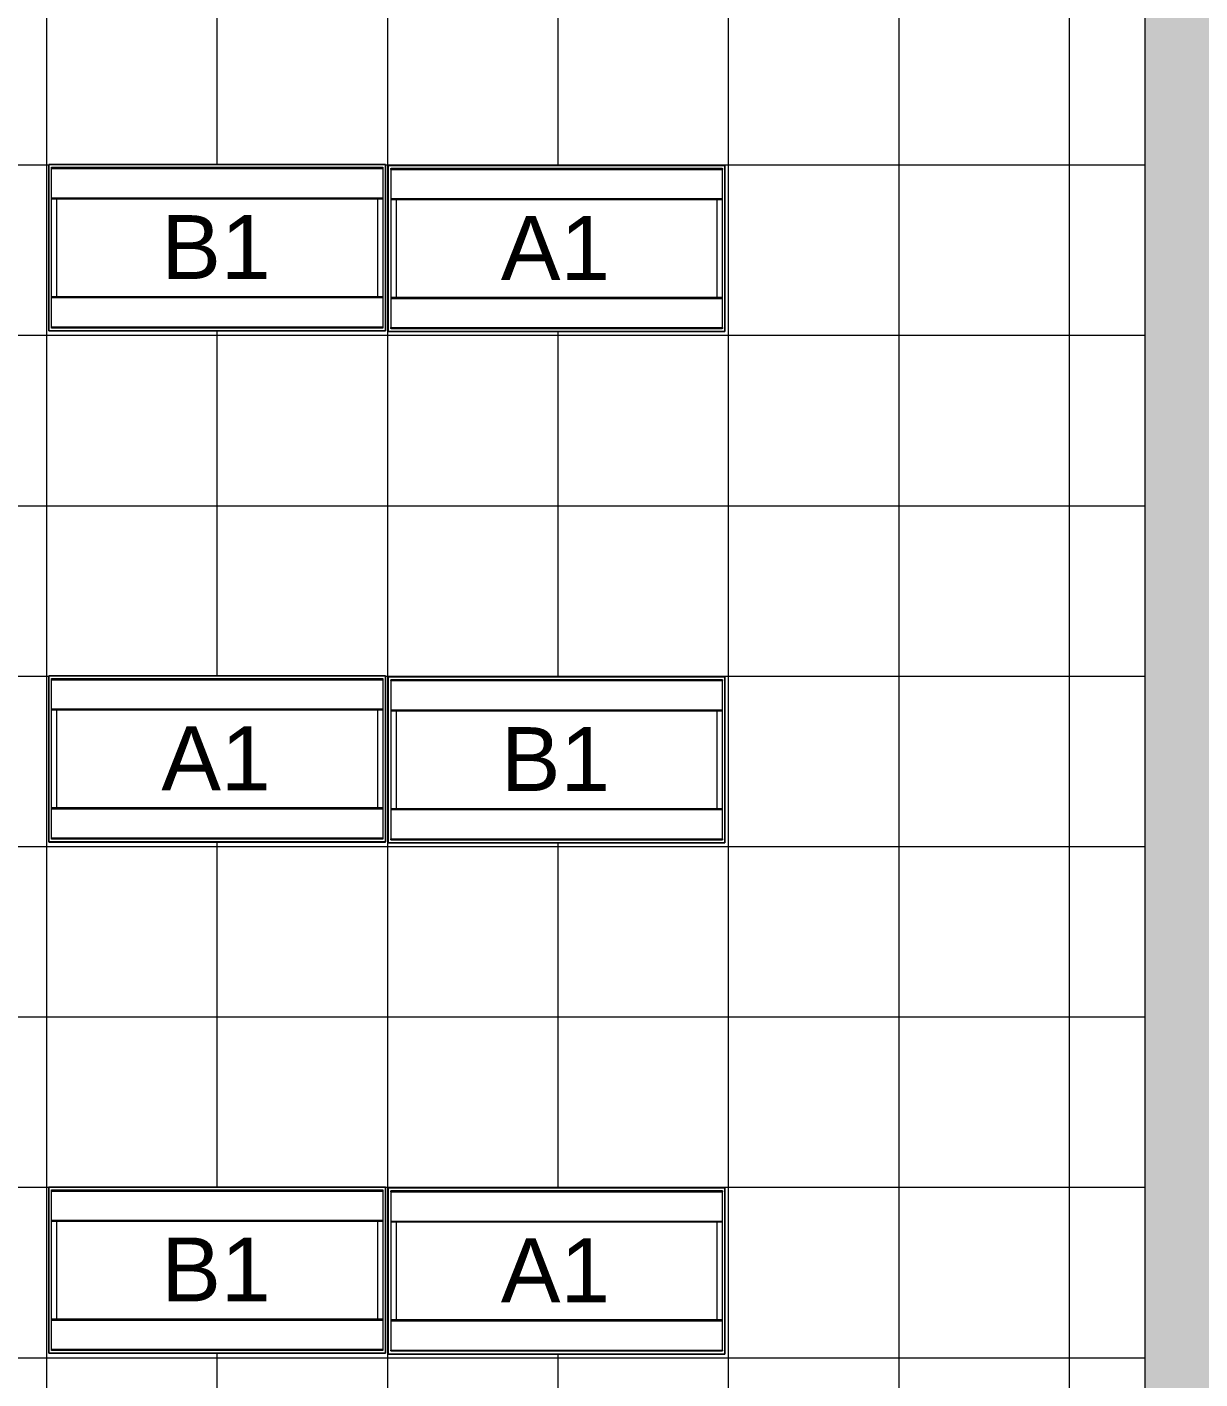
# Model space of a CAD drawing. Header units: inches. Extents: x 385 to 2249, y -1784 to -36.
# Drawn here: x 1055.3 to 1220.5, y -1365.3 to -1174.9 of the extents above; entities that cross this region are included whole.
import ezdxf

# ---------------------------------------------------------------- set-up
doc = ezdxf.new("R2010")
doc.units = ezdxf.units.IN
doc.header["$MEASUREMENT"] = 0
for name, color, linetype, lineweight in [('A-CLNG', 13, 'Continuous', 13), ('A-CLNG-PATT', 13, 'Continuous', 13), ('A-WALL', 113, 'Continuous', 13), ('A-WALL-PATT', 111, 'Continuous', 13), ('E-LITE-EQPM', 33, 'Continuous', 13), ('E-LITE-EQPM-IDEN', 33, 'Continuous', 9)]:
    doc.layers.add(name, color=color, linetype=linetype, lineweight=lineweight)
doc.styles.add('Arial', font='arial.ttf', dxfattribs={"height": 9})

# ---------------------------------------------------------------- blocks, each defined once
blk = doc.blocks.new('L-Recessed-Axis-Duo - 2 x 4 - B-5909260-Level 5 REFLECTED CEILING')
at = {"layer": 'E-LITE-EQPM', "lineweight": 9}
for p, q in [((-23.7, 11.7), (-23.7, -11.7)), ((23.7, 11.7), (-23.7, 11.7)), ((23.7, -11.7), (23.7, 11.7)), ((-23.37, 11.26), (-23.37, 11.27)), ((-23.37, 11.14), (-23.37, 11.26)), ((-23.37, 11.14), (23.38, 11.14)), ((23.32, 11.32), (-23.32, 11.32)), ((-23.32, 11.32), (-23.32, -11.32)), ((23.32, -11.32), (23.32, 11.32)), ((23.38, 11.27), (23.38, 11.26)), ((23.38, 11.26), (23.38, 11.14)), ((-23.32, 7.03), (23.32, 7.03)), ((-23.32, 7.02), (23.32, 7.02)), ((-23.32, 6.85), (23.32, 6.85)), ((-22.57, 6.86), (-22.57, -6.86)), ((22.57, -6.86), (22.57, 6.86)), ((23.32, -6.85), (-23.32, -6.85)), ((-23.32, -7.02), (23.32, -7.02)), ((-23.32, -7.03), (23.32, -7.03)), ((-23.37, -11.26), (-23.37, -11.14)), ((-23.37, -11.14), (23.38, -11.14)), ((-23.37, -11.27), (-23.37, -11.26)), ((-23.32, -11.32), (23.32, -11.32)), ((23.38, -11.14), (23.38, -11.26)), ((23.38, -11.26), (23.38, -11.27)), ((-23.7, -11.7), (23.7, -11.7))]:
    blk.add_line(p, q, dxfattribs=at)
for points, knots in [([(-23.64, 11.64), (-23.65, 11.65), (-23.65, 11.65), (-23.66, 11.66), (-23.67, 11.67), (-23.68, 11.68), (-23.68, 11.68), (-23.69, 11.69), (-23.69, 11.69), (-23.7, 11.7), (-23.7, 11.7), (-23.7, 11.7), (-23.7, 11.7)], [0, 0, 0, 0, 0.166667, 0.25, 0.333333, 0.416667, 0.5, 0.583333, 0.666667, 0.75, 0.833333, 1, 1, 1, 1]), ([(23.64, 11.64), (23.65, 11.65), (23.65, 11.65), (23.66, 11.66), (23.67, 11.67), (23.68, 11.68), (23.68, 11.68), (23.69, 11.69), (23.69, 11.69), (23.7, 11.7), (23.7, 11.7), (23.7, 11.7), (23.7, 11.7)], [0, 0, 0, 0, 0.166667, 0.25, 0.333333, 0.416667, 0.5, 0.583333, 0.666667, 0.75, 0.833333, 1, 1, 1, 1]), ([(-23.7, -11.7), (-23.7, -11.7), (-23.7, -11.7), (-23.7, -11.7), (-23.69, -11.69), (-23.69, -11.69), (-23.68, -11.68), (-23.68, -11.68), (-23.67, -11.67), (-23.66, -11.66), (-23.65, -11.65), (-23.65, -11.65), (-23.64, -11.64)], [-1, -1, -1, -1, -0.833333, -0.75, -0.666667, -0.583333, -0.5, -0.416667, -0.333333, -0.25, -0.166667, 0, 0, 0, 0]), ([(23.64, -11.64), (23.65, -11.65), (23.65, -11.65), (23.66, -11.66), (23.67, -11.67), (23.68, -11.68), (23.68, -11.68), (23.69, -11.69), (23.69, -11.69), (23.7, -11.7), (23.7, -11.7), (23.7, -11.7), (23.7, -11.7)], [0, 0, 0, 0, 0.166667, 0.25, 0.333333, 0.416667, 0.5, 0.583333, 0.666667, 0.75, 0.833333, 1, 1, 1, 1])]:
    blk.add_open_spline(points, degree=3, knots=knots, dxfattribs=at)
blk = doc.blocks.new('L-Recessed-Axis-Duo - 2 x 4 - A-5909220-Level 5 REFLECTED CEILING')
at = {"layer": 'E-LITE-EQPM', "lineweight": 9}
for p, q in [((-23.7, 11.7), (-23.7, -11.7)), ((23.7, 11.7), (-23.7, 11.7)), ((23.7, -11.7), (23.7, 11.7)), ((-23.37, 11.26), (-23.37, 11.27)), ((-23.37, 11.14), (-23.37, 11.26)), ((-23.37, 11.14), (23.38, 11.14)), ((23.32, 11.32), (-23.32, 11.32)), ((-23.32, 11.32), (-23.32, -11.32)), ((23.32, -11.32), (23.32, 11.32)), ((23.38, 11.27), (23.38, 11.26)), ((23.38, 11.26), (23.38, 11.14)), ((-23.32, 7.03), (23.32, 7.03)), ((-23.32, 7.02), (23.32, 7.02)), ((-23.32, 6.85), (23.32, 6.85)), ((-22.57, 6.86), (-22.57, -6.86)), ((22.57, -6.86), (22.57, 6.86)), ((23.32, -6.85), (-23.32, -6.85)), ((-23.32, -7.02), (23.32, -7.02)), ((-23.32, -7.03), (23.32, -7.03)), ((-23.37, -11.26), (-23.37, -11.14)), ((-23.37, -11.14), (23.38, -11.14)), ((-23.37, -11.27), (-23.37, -11.26)), ((-23.32, -11.32), (23.32, -11.32)), ((23.38, -11.14), (23.38, -11.26)), ((23.38, -11.26), (23.38, -11.27)), ((-23.7, -11.7), (23.7, -11.7))]:
    blk.add_line(p, q, dxfattribs=at)
for points, knots in [([(-23.64, 11.64), (-23.65, 11.65), (-23.65, 11.65), (-23.66, 11.66), (-23.67, 11.67), (-23.68, 11.68), (-23.68, 11.68), (-23.69, 11.69), (-23.69, 11.69), (-23.7, 11.7), (-23.7, 11.7), (-23.7, 11.7)], [0, 0, 0, 0, 0.1666667, 0.25, 0.3333333, 0.4166667, 0.5, 0.5833333, 0.6666667, 0.75, 0.8333333, 0.8333333, 0.8333333, 0.8333333]), ([(23.64, 11.64), (23.65, 11.65), (23.65, 11.65), (23.66, 11.66), (23.67, 11.67), (23.68, 11.68), (23.68, 11.68), (23.69, 11.69), (23.69, 11.69), (23.7, 11.7), (23.7, 11.7), (23.7, 11.7), (23.7, 11.7)], [0, 0, 0, 0, 0.166667, 0.25, 0.333333, 0.416667, 0.5, 0.583333, 0.666667, 0.75, 0.833333, 1, 1, 1, 1]), ([(-23.7, -11.7), (-23.7, -11.7), (-23.7, -11.7), (-23.7, -11.7), (-23.69, -11.69), (-23.69, -11.69), (-23.68, -11.68), (-23.68, -11.68), (-23.67, -11.67), (-23.66, -11.66), (-23.65, -11.65), (-23.65, -11.65), (-23.64, -11.64)], [-1, -1, -1, -1, -0.833333, -0.75, -0.666667, -0.583333, -0.5, -0.416667, -0.333333, -0.25, -0.166667, 0, 0, 0, 0]), ([(23.64, -11.64), (23.65, -11.65), (23.65, -11.65), (23.66, -11.66), (23.67, -11.67), (23.68, -11.68), (23.68, -11.68), (23.69, -11.69), (23.69, -11.69), (23.7, -11.7), (23.7, -11.7), (23.7, -11.7), (23.7, -11.7)], [0, 0, 0, 0, 0.166667, 0.25, 0.333333, 0.416667, 0.5, 0.583333, 0.666667, 0.75, 0.833333, 1, 1, 1, 1])]:
    blk.add_open_spline(points, degree=3, knots=knots, dxfattribs=at)
blk = doc.blocks.new('L-Recessed-Axis-Duo - 2 x 4 - A-V33-Level 5 REFLECTED CEILING')
at = {"layer": 'E-LITE-EQPM', "lineweight": 9}
for p, q in [((-23.7, 11.7), (-23.7, -11.7)), ((23.7, 11.7), (-23.7, 11.7)), ((23.7, -11.7), (23.7, 11.7)), ((-23.37, 11.26), (-23.37, 11.27)), ((-23.37, 11.14), (-23.37, 11.26)), ((-23.37, 11.14), (23.38, 11.14)), ((23.32, 11.32), (-23.32, 11.32)), ((-23.32, 11.32), (-23.32, -11.32)), ((23.32, -11.32), (23.32, 11.32)), ((23.38, 11.27), (23.38, 11.26)), ((23.38, 11.26), (23.38, 11.14)), ((-23.32, 7.03), (23.32, 7.03)), ((-23.32, 7.02), (23.32, 7.02)), ((-23.32, 6.85), (23.32, 6.85)), ((-22.57, 6.86), (-22.57, -6.86)), ((22.57, -6.86), (22.57, 6.86)), ((23.32, -6.85), (-23.32, -6.85)), ((-23.32, -7.02), (23.32, -7.02)), ((-23.32, -7.03), (23.32, -7.03)), ((-23.37, -11.26), (-23.37, -11.14)), ((-23.37, -11.14), (23.38, -11.14)), ((-23.37, -11.27), (-23.37, -11.26)), ((-23.32, -11.32), (23.32, -11.32)), ((23.38, -11.14), (23.38, -11.26)), ((23.38, -11.26), (23.38, -11.27)), ((-23.7, -11.7), (23.7, -11.7))]:
    blk.add_line(p, q, dxfattribs=at)
for points, knots in [([(-23.64, 11.64), (-23.65, 11.65), (-23.65, 11.65), (-23.66, 11.66), (-23.67, 11.67), (-23.68, 11.68), (-23.68, 11.68), (-23.69, 11.69), (-23.69, 11.69), (-23.7, 11.7), (-23.7, 11.7), (-23.7, 11.7), (-23.7, 11.7)], [0, 0, 0, 0, 0.166667, 0.25, 0.333333, 0.416667, 0.5, 0.583333, 0.666667, 0.75, 0.833333, 1, 1, 1, 1]), ([(23.64, 11.64), (23.65, 11.65), (23.65, 11.65), (23.66, 11.66), (23.67, 11.67), (23.68, 11.68), (23.68, 11.68), (23.69, 11.69), (23.69, 11.69), (23.7, 11.7), (23.7, 11.7), (23.7, 11.7), (23.7, 11.7)], [0, 0, 0, 0, 0.166667, 0.25, 0.333333, 0.416667, 0.5, 0.583333, 0.666667, 0.75, 0.833333, 1, 1, 1, 1]), ([(-23.7, -11.7), (-23.7, -11.7), (-23.7, -11.7), (-23.7, -11.7), (-23.69, -11.69), (-23.69, -11.69), (-23.68, -11.68), (-23.68, -11.68), (-23.67, -11.67), (-23.66, -11.66), (-23.65, -11.65), (-23.65, -11.65), (-23.64, -11.64)], [-1, -1, -1, -1, -0.833333, -0.75, -0.666667, -0.583333, -0.5, -0.416667, -0.333333, -0.25, -0.166667, 0, 0, 0, 0]), ([(23.64, -11.64), (23.65, -11.65), (23.65, -11.65), (23.66, -11.66), (23.67, -11.67), (23.68, -11.68), (23.68, -11.68), (23.69, -11.69), (23.69, -11.69), (23.7, -11.7), (23.7, -11.7), (23.7, -11.7), (23.7, -11.7)], [0, 0, 0, 0, 0.166667, 0.25, 0.333333, 0.416667, 0.5, 0.583333, 0.666667, 0.75, 0.833333, 1, 1, 1, 1])]:
    blk.add_open_spline(points, degree=3, knots=knots, dxfattribs=at)
blk = doc.blocks.new('L-Recessed-Axis-Duo - 2 x 4 - B-V34-Level 5 REFLECTED CEILING')
at = {"layer": 'E-LITE-EQPM', "lineweight": 9}
for p, q in [((-23.7, 11.7), (-23.7, -11.7)), ((23.7, 11.7), (-23.7, 11.7)), ((23.7, -11.7), (23.7, 11.7)), ((-23.37, 11.26), (-23.37, 11.27)), ((-23.37, 11.14), (-23.37, 11.26)), ((-23.37, 11.14), (23.38, 11.14)), ((23.32, 11.32), (-23.32, 11.32)), ((-23.32, 11.32), (-23.32, -11.32)), ((23.32, -11.32), (23.32, 11.32)), ((23.38, 11.27), (23.38, 11.26)), ((23.38, 11.26), (23.38, 11.14)), ((-23.32, 7.03), (23.32, 7.03)), ((-23.32, 7.02), (23.32, 7.02)), ((-23.32, 6.85), (23.32, 6.85)), ((-22.57, 6.86), (-22.57, -6.86)), ((22.57, -6.86), (22.57, 6.86)), ((23.32, -6.85), (-23.32, -6.85)), ((-23.32, -7.02), (23.32, -7.02)), ((-23.32, -7.03), (23.32, -7.03)), ((-23.37, -11.26), (-23.37, -11.14)), ((-23.37, -11.14), (23.38, -11.14)), ((-23.37, -11.27), (-23.37, -11.26)), ((-23.32, -11.32), (23.32, -11.32)), ((23.38, -11.14), (23.38, -11.26)), ((23.38, -11.26), (23.38, -11.27)), ((-23.7, -11.7), (23.7, -11.7))]:
    blk.add_line(p, q, dxfattribs=at)
for points, knots in [([(-23.64, 11.64), (-23.65, 11.65), (-23.65, 11.65), (-23.66, 11.66), (-23.67, 11.67), (-23.68, 11.68), (-23.68, 11.68), (-23.69, 11.69), (-23.69, 11.69), (-23.7, 11.7), (-23.7, 11.7), (-23.7, 11.7), (-23.7, 11.7)], [0, 0, 0, 0, 0.166667, 0.25, 0.333333, 0.416667, 0.5, 0.583333, 0.666667, 0.75, 0.833333, 1, 1, 1, 1]), ([(23.64, 11.64), (23.65, 11.65), (23.65, 11.65), (23.66, 11.66), (23.67, 11.67), (23.68, 11.68), (23.68, 11.68), (23.69, 11.69), (23.69, 11.69), (23.7, 11.7), (23.7, 11.7), (23.7, 11.7), (23.7, 11.7)], [0, 0, 0, 0, 0.166667, 0.25, 0.333333, 0.416667, 0.5, 0.583333, 0.666667, 0.75, 0.833333, 1, 1, 1, 1]), ([(-23.7, -11.7), (-23.7, -11.7), (-23.7, -11.7), (-23.7, -11.7), (-23.69, -11.69), (-23.69, -11.69), (-23.68, -11.68), (-23.68, -11.68), (-23.67, -11.67), (-23.66, -11.66), (-23.65, -11.65), (-23.65, -11.65), (-23.64, -11.64)], [-1, -1, -1, -1, -0.833333, -0.75, -0.666667, -0.583333, -0.5, -0.416667, -0.333333, -0.25, -0.166667, 0, 0, 0, 0]), ([(23.64, -11.64), (23.65, -11.65), (23.65, -11.65), (23.66, -11.66), (23.67, -11.67), (23.68, -11.68), (23.68, -11.68), (23.69, -11.69), (23.69, -11.69), (23.7, -11.7), (23.7, -11.7), (23.7, -11.7), (23.7, -11.7)], [0, 0, 0, 0, 0.166667, 0.25, 0.333333, 0.416667, 0.5, 0.583333, 0.666667, 0.75, 0.833333, 1, 1, 1, 1])]:
    blk.add_open_spline(points, degree=3, knots=knots, dxfattribs=at)
blk = doc.blocks.new('L-Recessed-Axis-Duo - 2 x 4 - A-V35-Level 5 REFLECTED CEILING')
at = {"layer": 'E-LITE-EQPM', "lineweight": 9}
for p, q in [((-23.7, 11.7), (-23.7, -11.7)), ((23.7, 11.7), (-23.7, 11.7)), ((23.7, -11.7), (23.7, 11.7)), ((-23.37, 11.26), (-23.37, 11.27)), ((-23.37, 11.14), (-23.37, 11.26)), ((-23.37, 11.14), (23.38, 11.14)), ((23.32, 11.32), (-23.32, 11.32)), ((-23.32, 11.32), (-23.32, -11.32)), ((23.32, -11.32), (23.32, 11.32)), ((23.38, 11.27), (23.38, 11.26)), ((23.38, 11.26), (23.38, 11.14)), ((-23.32, 7.03), (23.32, 7.03)), ((-23.32, 7.02), (23.32, 7.02)), ((-23.32, 6.85), (23.32, 6.85)), ((-22.57, 6.86), (-22.57, -6.86)), ((22.57, -6.86), (22.57, 6.86)), ((23.32, -6.85), (-23.32, -6.85)), ((-23.32, -7.02), (23.32, -7.02)), ((-23.32, -7.03), (23.32, -7.03)), ((-23.37, -11.26), (-23.37, -11.14)), ((-23.37, -11.14), (23.38, -11.14)), ((-23.37, -11.27), (-23.37, -11.26)), ((-23.32, -11.32), (23.32, -11.32)), ((23.38, -11.14), (23.38, -11.26)), ((23.38, -11.26), (23.38, -11.27)), ((-23.7, -11.7), (23.7, -11.7))]:
    blk.add_line(p, q, dxfattribs=at)
for points, knots in [([(-23.64, 11.64), (-23.65, 11.65), (-23.65, 11.65), (-23.66, 11.66), (-23.67, 11.67), (-23.68, 11.68), (-23.68, 11.68), (-23.69, 11.69), (-23.69, 11.69), (-23.7, 11.7), (-23.7, 11.7), (-23.7, 11.7), (-23.7, 11.7)], [0, 0, 0, 0, 0.166667, 0.25, 0.333333, 0.416667, 0.5, 0.583333, 0.666667, 0.75, 0.833333, 1, 1, 1, 1]), ([(23.64, 11.64), (23.65, 11.65), (23.65, 11.65), (23.66, 11.66), (23.67, 11.67), (23.68, 11.68), (23.68, 11.68), (23.69, 11.69), (23.69, 11.69), (23.7, 11.7), (23.7, 11.7), (23.7, 11.7), (23.7, 11.7)], [0, 0, 0, 0, 0.166667, 0.25, 0.333333, 0.416667, 0.5, 0.583333, 0.666667, 0.75, 0.833333, 1, 1, 1, 1]), ([(-23.7, -11.7), (-23.7, -11.7), (-23.7, -11.7), (-23.7, -11.7), (-23.69, -11.69), (-23.69, -11.69), (-23.68, -11.68), (-23.68, -11.68), (-23.67, -11.67), (-23.66, -11.66), (-23.65, -11.65), (-23.65, -11.65), (-23.64, -11.64)], [-1, -1, -1, -1, -0.833333, -0.75, -0.666667, -0.583333, -0.5, -0.416667, -0.333333, -0.25, -0.166667, 0, 0, 0, 0]), ([(23.64, -11.64), (23.65, -11.65), (23.65, -11.65), (23.66, -11.66), (23.67, -11.67), (23.68, -11.68), (23.68, -11.68), (23.69, -11.69), (23.69, -11.69), (23.7, -11.7), (23.7, -11.7), (23.7, -11.7), (23.7, -11.7)], [0, 0, 0, 0, 0.166667, 0.25, 0.333333, 0.416667, 0.5, 0.583333, 0.666667, 0.75, 0.833333, 1, 1, 1, 1])]:
    blk.add_open_spline(points, degree=3, knots=knots, dxfattribs=at)

msp = doc.modelspace()

# ---------------------------------------------------------------- hatches: boundary and pattern name
at = {"layer": 'A-CLNG-PATT'}
h = msp.add_hatch(dxfattribs=at)
h.set_pattern_fill('FP2_10', color=256, style=0, pattern_type=2)
h.set_pattern_definition([(90, (1106.11, -1170.327), (24, -1e-15), []), (0, (1106.11, -1170.327), (0, -24), [])])
h.paths.add_polyline_path([(1106.4, -1394.76), (1185.5, -1394.76), (1185.5, -1393.33), (1212.77, -1393.33), (1212.77, -1133.84), (1190.11, -1133.84), (1190.11, -1104.09), (1215.81, -1104.09), (1215.81, -945.89), (996.41, -945.89), (996.41, -1393.58), (1017, -1393.58), (1017, -1394.76), (1046.27, -1394.76)], flags=0)
h.paths.add_polyline_path([(1136.47, -1361.79), (1106.21, -1361.79), (1106.21, -1338.39), (1153.61, -1338.39), (1153.61, -1361.79), (1143.98, -1361.79)], flags=0)
h.paths.add_polyline_path([(1091.37, -1361.68), (1058.41, -1361.68), (1058.41, -1338.27), (1105.81, -1338.27), (1105.81, -1361.68), (1097.1, -1361.68)], flags=0)
h.paths.add_polyline_path([(1113.92, -1289.79), (1106.21, -1289.79), (1106.21, -1266.39), (1153.61, -1266.39), (1153.61, -1289.79), (1121.43, -1289.79)], flags=0)
h.paths.add_polyline_path([(1058.41, -1289.68), (1058.41, -1266.27), (1105.81, -1266.27), (1105.81, -1289.68), (1061.3, -1289.68)], flags=0)
h.paths.add_polyline_path([(1136.47, -1217.79), (1106.21, -1217.79), (1106.21, -1194.39), (1153.61, -1194.39), (1153.61, -1217.79), (1143.98, -1217.79)], flags=0)
h.paths.add_polyline_path([(1104.52, -1217.68), (1058.41, -1217.68), (1058.41, -1194.27), (1105.81, -1194.27), (1105.81, -1217.68)], flags=0)
h.paths.add_polyline_path([(1136.47, -1146.29), (1106.21, -1146.29), (1106.21, -1122.89), (1153.61, -1122.89), (1153.61, -1146.29), (1143.98, -1146.29)], flags=0)
h.paths.add_polyline_path([(1058.41, -1146.18), (1058.41, -1122.77), (1105.81, -1122.78), (1105.81, -1146.18), (1061.3, -1146.18)], flags=0)
h.paths.add_polyline_path([(1113.92, -1074.04), (1106.21, -1074.04), (1106.21, -1050.64), (1153.61, -1050.64), (1153.61, -1074.04), (1121.43, -1074.04)], flags=0)
h.paths.add_polyline_path([(1083.85, -1073.93), (1058.41, -1073.93), (1058.41, -1050.52), (1105.81, -1050.52), (1105.81, -1073.93), (1091.37, -1073.93)], flags=0)
h.paths.add_polyline_path([(1106.4, -1002.04), (1106.21, -1002.04), (1106.21, -978.64), (1153.61, -978.64), (1153.61, -1002.04), (1113.92, -1002.04)], flags=0)
h.paths.add_polyline_path([(1058.41, -1001.93), (1058.41, -978.52), (1105.81, -978.52), (1105.81, -1001.93), (1061.3, -1001.93)], flags=0)
at = {"layer": 'A-WALL-PATT', "lineweight": 9}
msp.add_hatch(color=7, dxfattribs=at).paths.add_polyline_path([(1212.77, -1514.89), (1222.77, -1514.89), (1222.77, -1133.84), (1212.77, -1133.84), (1212.77, -1512.52)], flags=0)

# ---------------------------------------------------------------- linework, layer by layer
at = {"layer": 'A-CLNG'}
for p, q in [((1105.81, -1194.27), (1058.41, -1194.27)), ((1058.41, -1194.27), (1058.41, -1217.68)), ((1105.81, -1217.68), (1105.81, -1194.27)), ((1153.61, -1194.39), (1106.21, -1194.39)), ((1106.21, -1194.39), (1106.21, -1217.79)), ((1153.61, -1217.79), (1153.61, -1194.39)), ((1058.41, -1217.68), (1105.81, -1217.68)), ((1106.21, -1217.79), (1153.61, -1217.79)), ((1105.81, -1266.27), (1058.41, -1266.27)), ((1058.41, -1266.27), (1058.41, -1289.68)), ((1105.81, -1289.68), (1105.81, -1266.27)), ((1153.61, -1266.39), (1106.21, -1266.39)), ((1106.21, -1266.39), (1106.21, -1289.79)), ((1153.61, -1289.79), (1153.61, -1266.39)), ((1058.41, -1289.68), (1105.81, -1289.68)), ((1106.21, -1289.79), (1153.61, -1289.79)), ((1105.81, -1338.27), (1058.41, -1338.27)), ((1058.41, -1338.27), (1058.41, -1361.68)), ((1105.81, -1361.68), (1105.81, -1338.27)), ((1153.61, -1338.39), (1106.21, -1338.39)), ((1106.21, -1338.39), (1106.21, -1361.79)), ((1153.61, -1361.79), (1153.61, -1338.39)), ((1058.41, -1361.68), (1105.81, -1361.68)), ((1106.21, -1361.79), (1153.61, -1361.79))]:
    msp.add_line(p, q, dxfattribs=at)
at = {"layer": 'A-WALL', "color": 8, "lineweight": 20}
msp.add_line((1212.77, -1393.33), (1212.77, -1133.84), dxfattribs=at)

# ---------------------------------------------------------------- block references
at = {"layer": 'E-LITE-EQPM', "lineweight": 9, "extrusion": (0, 0, -1), "rotation": 180}
for name, p in [('L-Recessed-Axis-Duo - 2 x 4 - B-5909260-Level 5 REFLECTED CEILING', (-1082.11, -1205.97)), ('L-Recessed-Axis-Duo - 2 x 4 - A-V35-Level 5 REFLECTED CEILING', (-1129.91, -1206.09)), ('L-Recessed-Axis-Duo - 2 x 4 - A-V33-Level 5 REFLECTED CEILING', (-1082.11, -1277.97)), ('L-Recessed-Axis-Duo - 2 x 4 - B-V34-Level 5 REFLECTED CEILING', (-1129.91, -1278.09)), ('L-Recessed-Axis-Duo - 2 x 4 - B-5909260-Level 5 REFLECTED CEILING', (-1082.11, -1349.97)), ('L-Recessed-Axis-Duo - 2 x 4 - A-5909220-Level 5 REFLECTED CEILING', (-1129.91, -1350.09))]:
    msp.add_blockref(name, p, dxfattribs=at)

# ---------------------------------------------------------------- texts
at = {"layer": 'E-LITE-EQPM-IDEN', "char_height": 9, "width": 18.786, "attachment_point": 1, "style": 'Arial'}
for s, insert in [('B1', (1074.26, -1201.38)), ('A1', (1122.06, -1201.5)), ('A1', (1074.26, -1273.38)), ('B1', (1122.06, -1273.5)), ('B1', (1074.26, -1345.38)), ('A1', (1122.06, -1345.5))]:
    msp.add_mtext(s, dxfattribs=dict(at, insert=insert))

doc.saveas('drawing.dxf')
